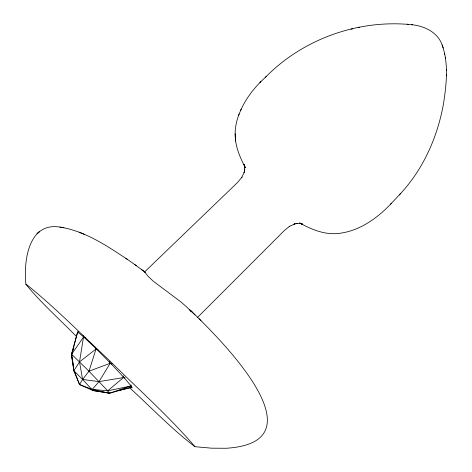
<?xml version="1.0" encoding="UTF-8"?>
<svg xmlns="http://www.w3.org/2000/svg" width="472" height="472" viewBox="0 0 472 472"><rect width="100%" height="100%" fill="white"/><g stroke="black" fill="none" stroke-linecap="round" stroke-linejoin="round"><path stroke-width="0.71" d="M235.174 135.299C234.95 128.042 236.466 120.779 239.133 114.041M411.608 24.686C423.903 25.913 437.196 31.889 441.839 44.173C448.972 63.195 446.471 84.276 443.468 103.881C437.45 137.482 422.93 169.985 399.312 194.918M83.361 335.822L83.485 337.144L79.514 361.871L82.6 379.458L92.866 390.527L109.463 393.247L131.977 387.046M130.933 384.869L130.661 385.996L109.463 393.247L92.205 389.424L79.514 384.538L73.838 370.78L71.361 354.637L77.538 332.377L78.134 331.409M131.069 386.745L130.785 387.595L117.563 390.751M74.364 371.558L73.838 370.78L71.762 354.413L77.538 332.377L78.588 331.828M191.178 311.685L187.201 307.402L180.758 301.797L153.37 281.294L147.883 276.079L144.65 271.854L145.205 272.326M107.805 392.798L92.866 390.527L79.514 384.538L82.6 379.458L88.984 371.21L96.022 349.014L97.893 349.563M73.909 347.888L71.361 354.637L73.408 365.151M240.649 110.413C245.464 99.61 252.549 89.863 260.939 81.556M238.608 115.31L241.192 109.091M71.933 355.369L71.361 354.637L83.485 337.144M299.956 223.12C311.308 229.362 323.963 234.643 337.185 233.575C358.537 231.717 377.258 218.506 391.483 203.202M390.397 204.364L400.433 193.721M197.591 317.355L284.522 230.36L289.666 226.23L289.248 226.46L295.083 223.787L293.997 224.094L297.537 223.356L296.274 223.545L301.154 223.586L299.372 223.35L301.891 223.84L299.773 223.285L302.003 223.946L299.555 223.049L302.758 224.294L300.233 223.244M265.276 77.402L266.42 76.299C304.068 38.409 359.534 19.045 412.552 24.804M259.818 82.635L266.42 76.299M144.638 271.896L237.469 182.558L241.988 177.142L241.705 177.513L244.26 172.168L244.083 172.693L244.75 169.749L244.573 171.035L244.643 166.185L244.874 168.002L244.042 164.25L245.127 167.271M109.587 361.357L110.171 363.292L99.02 381.636L92.205 389.424L107.693 390.816L123.516 377.553L125.286 377.948M96.022 349.014L79.514 361.871L73.838 370.78L82.6 379.458L99.02 381.636L123.516 377.553L123.151 375.818M71.762 354.413L88.984 371.21L110.171 363.292L112.147 364.054M351.062 29.175L352.696 28.822M358.154 27.606L359.705 27.27M88.984 371.21L107.693 390.816L131.617 385.854M127.753 259.618C106.908 245.859 85.149 230.985 59.95 227.097C28.096 221.887 23.517 261.736 25.895 284.309L26.267 284.297C55.637 307.945 82.11 335.061 109.687 360.755C138.213 389.188 168.764 416.068 194.924 446.659C171.566 428.936 151.117 407.306 129.387 387.571M194.73 446.677L211.544 448.182L226.177 448.264C320.647 442.429 226.796 346.306 199.113 318.765M407.224 24.143L408.298 24.278M63.938 227.693L59.95 227.097M108.637 392.946L109.463 393.247L107.693 390.816M84.252 234.313L79.148 232.2M134.85 264.639L144.886 272.002M125.853 258.29L136.414 265.736M141.588 269.518L144.697 271.86M190.877 310.824L192.334 312.222M189.355 309.39L201.007 320.606M190.051 310.051L195.066 314.912M76.653 336.719C59.72 319.326 41.223 303.136 25.895 284.309M91.769 389.447L92.866 390.527M74.482 371.729L74.765 372.16M245.269 167.578C240.744 158.757 236.507 149.494 235.463 139.523M75.03 372.845L79.514 384.538M443.226 47.949L442.111 44.846M444.653 53.478L444.801 54.333M445.279 57.153L445.45 58.133M235.41 139.004L235.127 133.788M235.628 141.045L235.198 135.977M446.341 69.396L446.347 70.529M446.359 74.688L446.359 75.945M77.662 333.173A38.975 1.935 45.5 0 1 106.566 359.239A38.975 1.935 45.5 0 1 130.461 387.105M95.35 347.138A22.107 15.889 -82.7 0 1 95.975 349.044M83.479 337.209A22.125 15.912 -82.8 0 1 85.774 337.521M39.247 231.77L37.076 233.669L39.247 231.77"/></g></svg>
